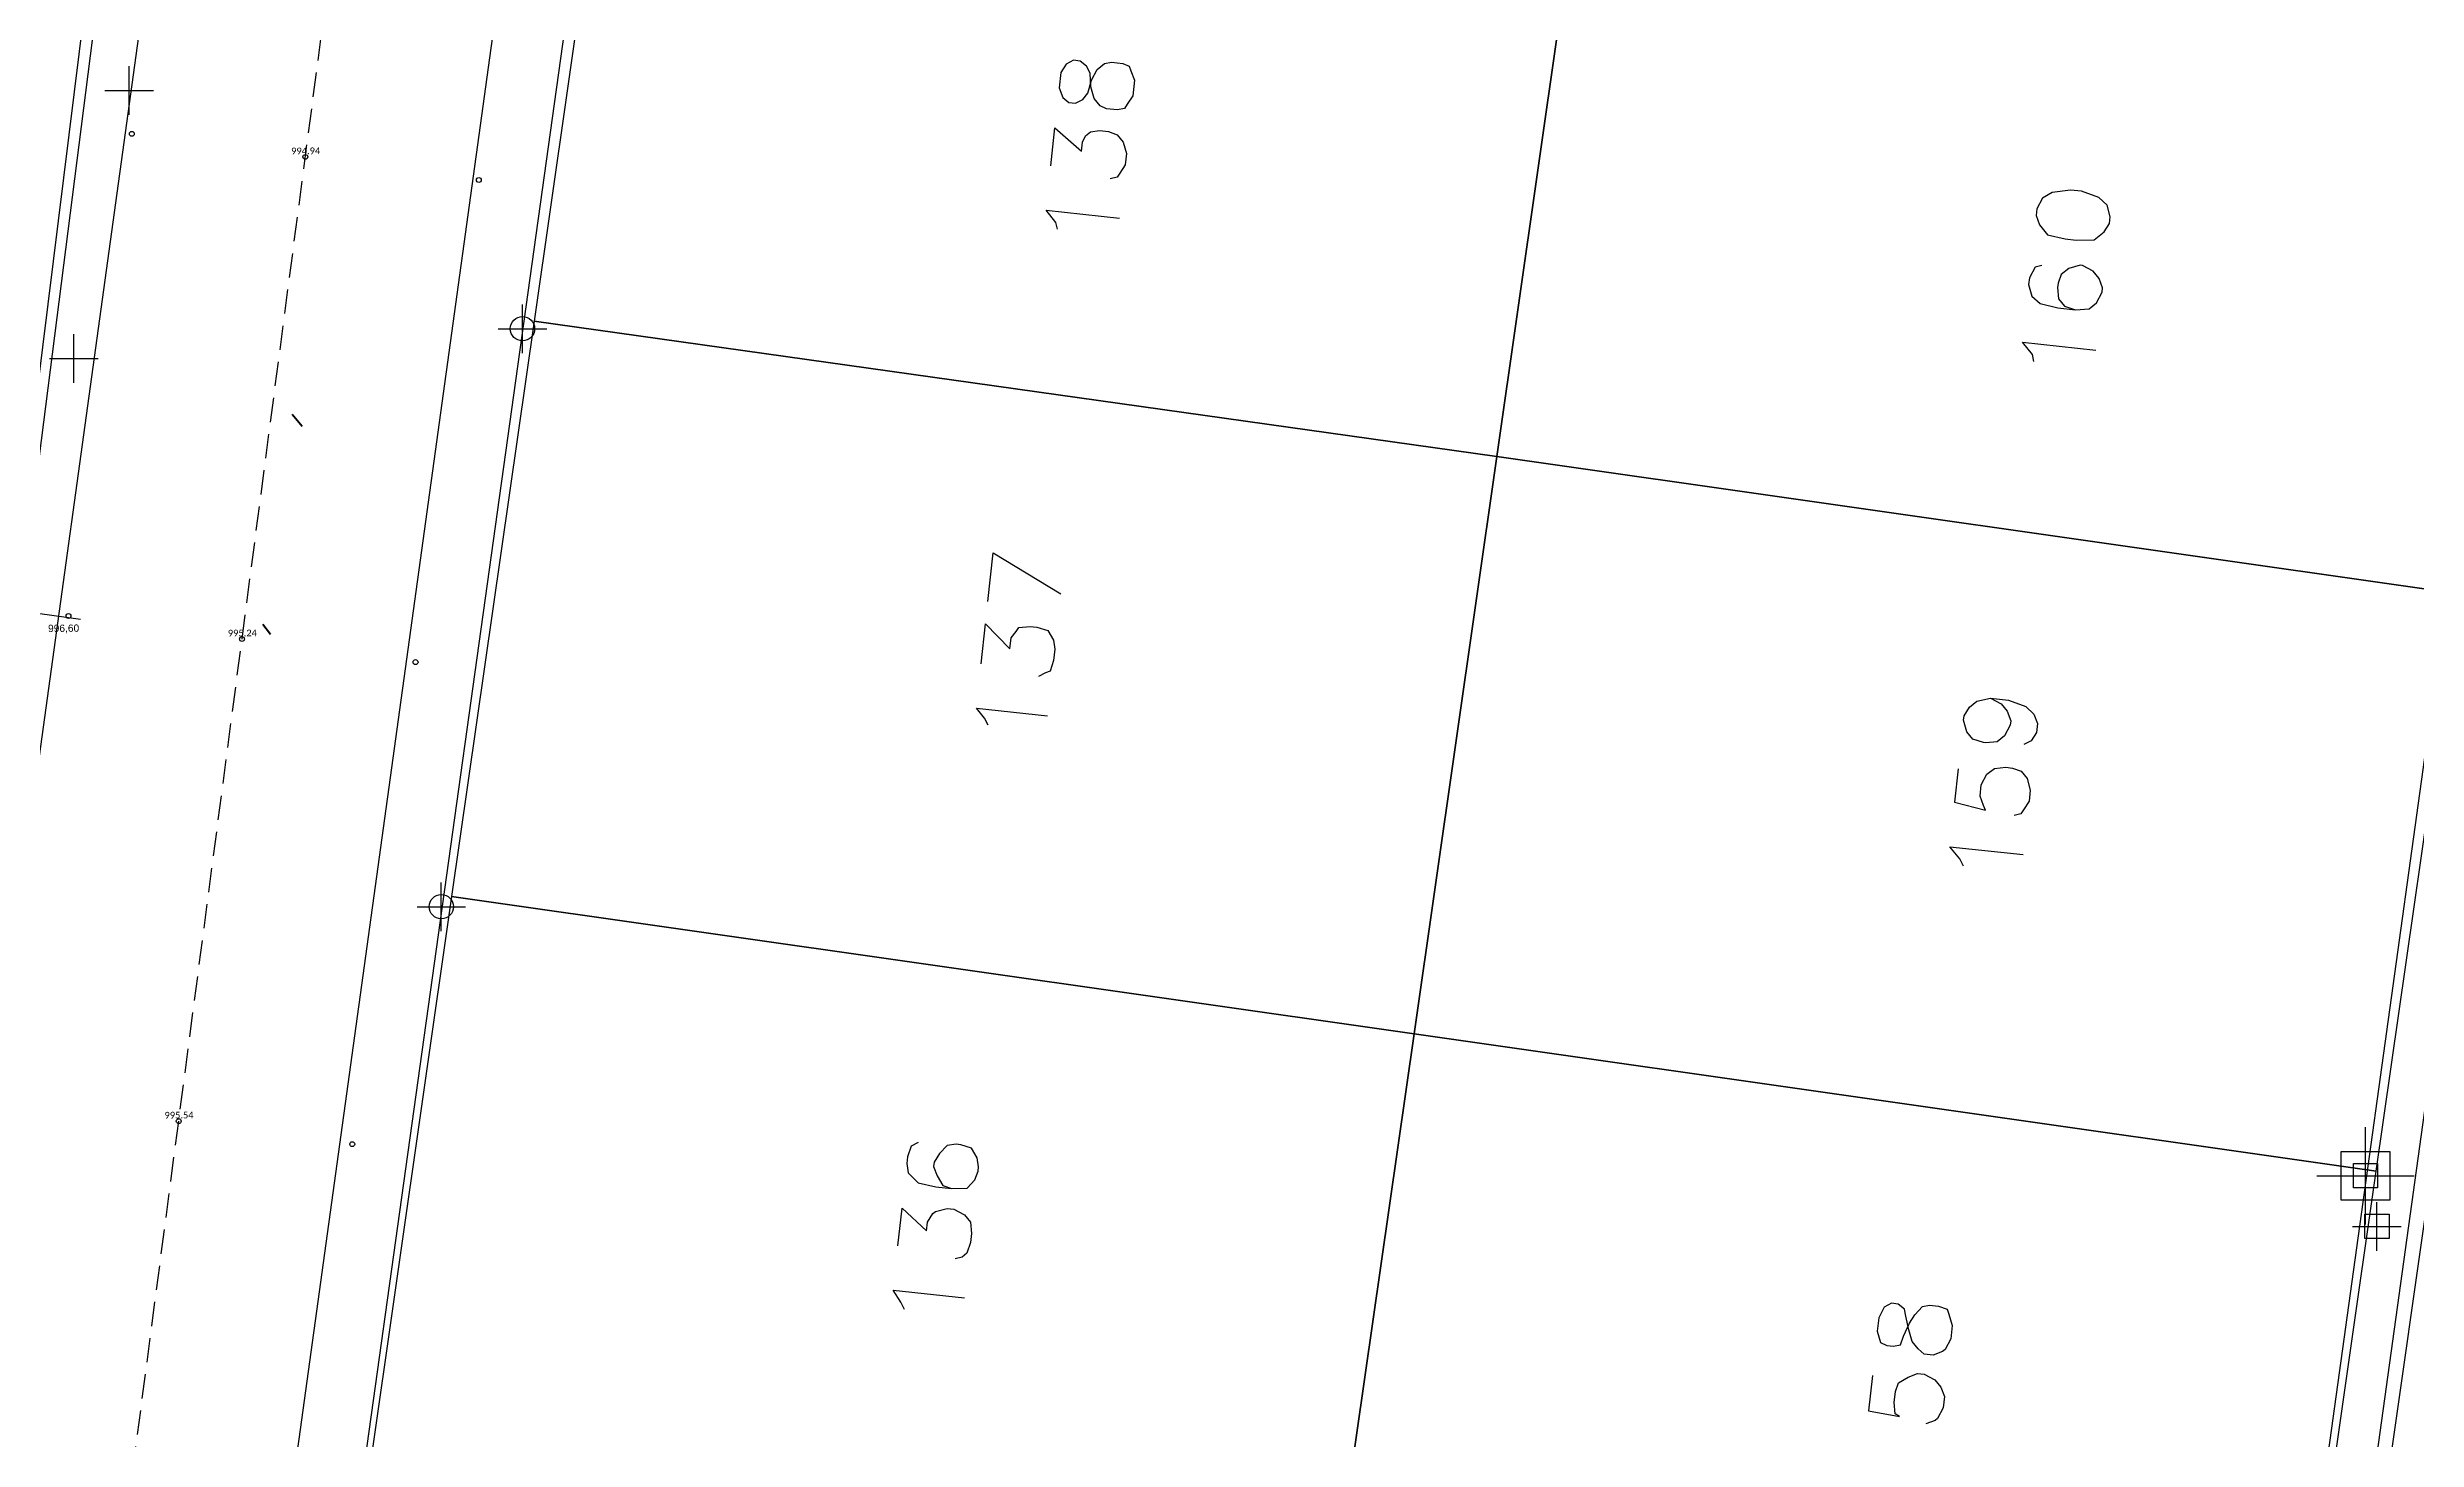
# Model space of a CAD drawing. Header units: metres. Extents: x -977055 to 805873, y -1033982 to 242021.
# Drawn here: x 863.8 to 912.52, y 1072.41 to 1101.05 of the extents above; entities that cross this region are included whole.
import ezdxf

# ---------------------------------------------------------------- set-up
doc = ezdxf.new("R2010")
doc.units = ezdxf.units.M
doc.linetypes.add('DASHED', pattern=[0.75, 0.5, -0.25])
for name, color, linetype in [('12-CONDICIONES EXISTENTES', 2, 'Continuous'), ('C-ANNO-MATC-TEXT', 150, 'Continuous'), ('C-ROAD-PROF-TEXT', 11, 'Continuous'), ('LOTE 243', 6, 'Continuous'), ('puntos nov 7', 50, 'Continuous'), ('PUNTOS V', 4, 'Continuous'), ('V-NODE', 1, 'Continuous')]:
    doc.layers.add(name, color=color, linetype=linetype)
doc.layers.add('PDF2_area escolar', color=7, linetype='Continuous', true_color=0x989898)
doc.layers.add('PDF_Geometry', color=7, linetype='Continuous', true_color=0x797979)
doc.layers.get('PDF2_area escolar').off()
doc.styles.get("Standard").update_dxf_attribs({"font": 'arial.ttf'})

# ---------------------------------------------------------------- blocks, each defined once
blk = doc.blocks.new('*U274')
at = {"color": 0, "linetype": 'ByBlock', "lineweight": -2, "transparency": 16777216}
for p, q in [((0, -1), (0, 1)), ((-1, 0), (1, 0))]:
    blk.add_line(p, q, dxfattribs=at)
blk.add_circle((0, 0), 0.5, dxfattribs=at)
blk = doc.blocks.new('*U1303', base_point=(871.9, 1083.372, 996.448))
at = {"layer": 'V-NODE', "color": 50, "lineweight": -2, "xscale": 0.5, "yscale": 0.5, "zscale": 0.5}
blk.add_blockref('*U274', (871.9, 1083.372, 996.448), dxfattribs=at)
blk = doc.blocks.new('*U1306', base_point=(873.569, 1095.259, 995.987))
at = {"layer": 'V-NODE', "color": 50, "lineweight": -2, "xscale": 0.5, "yscale": 0.5, "zscale": 0.5}
blk.add_blockref('*U274', (873.569, 1095.259, 995.987), dxfattribs=at)
blk = doc.blocks.new('*U2420')
at = {"color": 0, "linetype": 'ByBlock', "lineweight": -2, "transparency": 16777216}
for p, q in [((0, -1), (0, 1)), ((-1, 0), (1, 0))]:
    blk.add_line(p, q, dxfattribs=at)
blk.add_lwpolyline([(-0.5, -0.5), (-0.5, 0.5), (0.5, 0.5), (0.5, -0.5)], close=True, dxfattribs=at)
blk = doc.blocks.new('*U2492', base_point=(911.472, 1077.838, 996.459))
at = {"layer": 'V-NODE', "color": 10, "lineweight": -2}
blk.add_blockref('*U2420', (911.472, 1077.838, 996.459), dxfattribs=at)
blk = doc.blocks.new('*U2498')
at = {"color": 0, "linetype": 'ByBlock', "lineweight": -2, "transparency": 16777216}
for p, q in [((0, -1), (0, 1)), ((-1, 0), (1, 0))]:
    blk.add_line(p, q, dxfattribs=at)
blk.add_lwpolyline([(-0.5, -0.5), (-0.5, 0.5), (0.5, 0.5), (0.5, -0.5)], close=True, dxfattribs=at)
blk = doc.blocks.new('*U2729', base_point=(911.472, 1077.838, 996.459))
at = {"layer": 'V-NODE', "color": 130, "lineweight": -2, "xscale": 0.5, "yscale": 0.5, "zscale": 0.5}
blk.add_blockref('*U2498', (911.472, 1077.838, 996.459), dxfattribs=at)
blk = doc.blocks.new('base')
at = {"layer": 'PDF_Geometry', "lineweight": 25, "extrusion": (-0.000787417, 0.063364, 0.99799), "elevation": 0.026}
for points in [[(-314.355, -197.288), (-299.601, -195.681), (-292.744, -194.188), (-282.663, -192.111), (-274.476, -190.361), (-258.037, -185.154), (-248.029, -180.61), (-240.539, -177.71), (-228.643, -174.042), (-222.733, -172.714), (-217.384, -171.04), (-209.935, -169.248), (-202.16, -164.759), (-196.196, -160.284), (-195.073, -159.817), (-178.095, -157.457), (-154.298, -156.614), (-136.667, -154.611), (-124.436, -153.164), (-118.066, -151.474), (-100.79, -146.646), (-80.955, -140.967), (-73.385, -139.328), (-61.694, -135.822), (-40.504, -131.604), (-37.727, -130.872), (-17.661, -129.441), (1.311, -127.461), (21.092, -124.929), (41.006, -122.83), (47.376, -123.458), (63.592, -123.186), (81.402, -124.312), (85.639, -96.072), (88.705, -66.393), (92.811, -40.781), (97.16, -22.386), (100.596, -1.562), (102.483, 8.32), (109.691, 37.361), (117.528, 76.62), (126.217, 115.638), (131.513, 149.592), (134.682, 173.973), (136.916, 195.591), (139.956, 229.678), (141.558, 250.676), (142.614, 271.37), (143.252, 283.21), (147.066, 312.938), (152.58, 355.631), (153.554, 396.042), (150.869, 418.02), (151.777, 438.639), (150.959, 458.028), (151.777, 438.639), (150.869, 418.02), (153.554, 396.042), (152.58, 355.631), (147.066, 312.938), (143.252, 283.21), (142.614, 271.37), (141.558, 250.676), (139.956, 229.678), (136.916, 195.591), (134.682, 173.973), (131.513, 149.592), (126.217, 115.638), (117.528, 76.62), (109.691, 37.361), (102.483, 8.32), (100.596, -1.562), (97.16, -22.386), (92.811, -40.781), (88.705, -66.393), (85.639, -96.072), (81.402, -124.312), (63.592, -123.186), (47.376, -123.458), (41.006, -122.83), (21.092, -124.929), (1.311, -127.461), (-17.661, -129.441), (-37.727, -130.872), (-40.504, -131.604), (-61.694, -135.822), (-73.385, -139.328), (-80.955, -140.967), (-100.79, -146.646), (-118.066, -151.474), (-124.436, -153.164), (-136.667, -154.611), (-154.298, -156.614), (-178.095, -157.457), (-195.073, -159.817), (-196.196, -160.284), (-202.16, -164.759), (-209.935, -169.248), (-217.384, -171.04), (-222.733, -172.714), (-228.643, -174.042), (-240.539, -177.71), (-248.029, -180.61), (-258.037, -185.154), (-274.476, -190.361), (-282.663, -192.111), (-292.744, -194.188), (-299.601, -195.681), (-314.355, -197.288), (-312.178, -178.446), (-309.146, -157.898), (-306.876, -132.899), (-305.823, -118.002), (-298.643, -78.802), (-291.055, -45.077), (-282.252, -15.116), (-275.645, 10.473), (-270.319, 33.898), (-263.825, 63.164), (-258.15, 86.408), (-284.424, 123.888)], [(90.41, -55.701), (23.541, -45.327), (22.42, -46.165), (14.042, -106.087)], [(4.42, -98.575), (-37.003, -101.004), (-27.234, -38.004)], [(-2.721, -82.413), (-2.815, -83.19), (-3.359, -82.707), (-3.381, -82.889), (-3.443, -83.021), (-3.546, -83.101), (-3.734, -83.125), (-3.917, -83.103), (-4.094, -83.035), (-4.215, -82.882), (-4.279, -82.642), (-4.251, -82.414), (-4.138, -82.242), (-4.081, -82.156), (-3.939, -82.127)], [(-2.841, -81.1), (-2.812, -81.242), (-2.611, -81.498), (-4.119, -81.317)], [(-23.077, -80.099), (-22.935, -80.07), (-22.816, -79.852), (-22.799, -79.715), (-22.863, -79.476), (-23.029, -79.317), (-23.39, -79.227), (-23.755, -79.183), (-24.035, -79.195), (-24.189, -79.316), (-24.308, -79.534), (-24.319, -79.625), (-24.249, -79.819), (-24.129, -79.972), (-23.911, -80.091), (-23.865, -80.097), (-23.626, -80.033), (-23.472, -79.912), (-23.404, -79.735), (-23.393, -79.644), (-23.412, -79.41), (-23.532, -79.256), (-23.755, -79.183)], [(-22.886, -78.128), (-22.857, -78.271), (-22.656, -78.527), (-24.164, -78.345)], [(-1.316, -73.447), (-1.437, -74.452), (-2.817, -73.59)], [(-1.162, -72.167), (-1.261, -72.99), (-1.755, -72.466), (-1.782, -72.695), (-1.89, -72.821), (-1.947, -72.907), (-2.181, -72.925), (-2.318, -72.909), (-2.541, -72.835), (-2.656, -72.636), (-2.68, -72.448), (-2.652, -72.219), (-2.579, -71.996), (-2.482, -71.961), (-2.334, -71.887)], [(-21.912, -71.197), (-22.13, -71.078), (-22.25, -70.925), (-22.32, -70.731), (-22.309, -70.639), (-22.19, -70.422), (-22.036, -70.301), (-21.802, -70.283), (-21.756, -70.289), (-21.533, -70.362), (-21.413, -70.515), (-21.349, -70.755), (-21.36, -70.846), (-21.473, -71.018), (-21.627, -71.139), (-21.912, -71.197), (-22.278, -71.153), (-22.632, -71.018), (-22.799, -70.858), (-22.868, -70.665), (-22.846, -70.482), (-22.733, -70.31), (-22.584, -70.235)], [(-1.288, -70.9), (-1.213, -71.048), (-1.052, -71.253), (-2.514, -71.077)], [(-21.228, -69.749), (-21.145, -69.064), (-21.774, -68.895), (-21.739, -68.992), (-21.67, -69.186), (-21.697, -69.415), (-21.816, -69.632), (-21.97, -69.753), (-22.204, -69.771), (-22.341, -69.754), (-22.518, -69.687), (-22.639, -69.533), (-22.703, -69.293), (-22.675, -69.065), (-22.562, -68.893), (-22.505, -68.807), (-22.363, -68.778)], [(-21.311, -67.745), (-21.236, -67.894), (-21.035, -68.15), (-22.543, -67.968)], [(0.256, -62.322), (0.404, -62.247), (0.477, -62.024), (0.494, -61.887), (0.47, -61.698), (0.264, -61.488), (-0.096, -61.398), (-0.416, -61.36), (-0.742, -61.367), (-0.901, -61.533), (-0.969, -61.71), (-0.98, -61.802), (-0.956, -61.99), (-0.841, -62.189), (-0.618, -62.263), (-0.527, -62.274), (-0.338, -62.25), (-0.179, -62.084), (-0.066, -61.912), (-0.055, -61.82), (-0.124, -61.627), (-0.239, -61.427), (-0.416, -61.36)], [(0.698, -60.195), (0.604, -60.972), (0.105, -60.495), (0.083, -60.678), (-0.03, -60.85), (-0.082, -60.89), (-0.321, -60.954), (-0.458, -60.937), (-0.676, -60.818), (-0.796, -60.665), (-0.815, -60.431), (-0.792, -60.248), (-0.719, -60.025), (-0.617, -59.944), (-0.474, -59.915)], [(0.578, -58.883), (0.653, -59.031), (0.808, -59.281), (-0.655, -59.105)], [(-19.307, -57.275), (-19.219, -56.544), (-19.854, -56.421), (-19.768, -56.478), (-19.75, -56.712), (-19.777, -56.94), (-19.845, -57.118), (-20.044, -57.233), (-20.238, -57.302), (-20.375, -57.286), (-20.593, -57.167), (-20.713, -57.013), (-20.783, -56.819), (-20.755, -56.591), (-20.636, -56.373), (-20.585, -56.333), (-20.391, -56.263)]]:
    blk.add_lwpolyline(points, dxfattribs=at)
for points in [[(-11.816, -76.309), (-13.659, -88.143), (6.095, -91.219), (7.944, -79.339)], [(-31.571, -73.233), (-33.414, -85.067), (-13.659, -88.143), (-11.816, -76.309)], [(-2.914, -84.012), (-2.983, -83.818), (-3.109, -83.71), (-3.246, -83.694), (-3.394, -83.769), (-3.502, -83.895), (-3.581, -84.164), (-3.7, -84.381), (-3.854, -84.502), (-3.996, -84.531), (-4.225, -84.503), (-4.357, -84.441), (-4.391, -84.344), (-4.461, -84.151), (-4.422, -83.831), (-4.309, -83.659), (-4.252, -83.573), (-4.109, -83.544), (-3.881, -83.571), (-3.749, -83.633), (-3.629, -83.787), (-3.565, -84.027), (-3.552, -84.306), (-3.477, -84.454), (-3.351, -84.562), (-3.214, -84.579), (-3.066, -84.504), (-2.952, -84.332)], [(-22.97, -81.132), (-23.039, -80.938), (-23.2, -80.734), (-23.56, -80.644), (-23.789, -80.616), (-24.16, -80.618), (-24.365, -80.779), (-24.478, -80.95), (-24.495, -81.088), (-24.431, -81.327), (-24.265, -81.486), (-23.91, -81.622), (-23.681, -81.649), (-23.305, -81.602), (-23.105, -81.487), (-22.986, -81.269)], [(-9.968, -64.429), (-11.816, -76.309), (7.944, -79.339), (9.787, -67.504)], [(-29.722, -61.353), (-31.571, -73.233), (-11.816, -76.309), (-9.968, -64.429)], [(-8.124, -52.594), (-9.968, -64.429), (9.787, -67.504), (11.636, -55.624)], [(-27.879, -49.519), (-29.722, -61.353), (-9.968, -64.429), (-8.124, -52.594)], [(-19.417, -58.189), (-19.481, -57.95), (-19.613, -57.887), (-19.75, -57.871), (-19.893, -57.9), (-19.96, -58.077), (-20.085, -58.341), (-20.198, -58.513), (-20.358, -58.679), (-20.5, -58.708), (-20.683, -58.686), (-20.86, -58.618), (-20.895, -58.521), (-20.959, -58.282), (-20.926, -58.008), (-20.807, -57.79), (-20.756, -57.75), (-20.562, -57.68), (-20.379, -57.702), (-20.253, -57.81), (-20.132, -57.964), (-20.068, -58.204), (-20.01, -58.489), (-19.981, -58.631), (-19.855, -58.739), (-19.718, -58.756), (-19.569, -58.681), (-19.451, -58.463)]]:
    blk.add_lwpolyline(points, close=True, dxfattribs=at)
at = {"layer": 'PDF_Geometry', "color": 215, "lineweight": 50, "true_color": 0xa9529f, "extrusion": (-0.000787417, 0.063364, 0.99799), "elevation": 0.026}
for points in [[(12.742, -77.227), (12.943, -77.483)], [(13.443, -72.953), (13.604, -73.158)]]:
    blk.add_lwpolyline(points, dxfattribs=at)
blk = doc.blocks.new('*U4233')
at = {"color": 0, "linetype": 'ByBlock', "lineweight": -2, "transparency": 16777216}
for p, q in [((0, -1), (0, 1)), ((-1, 0), (1, 0))]:
    blk.add_line(p, q, dxfattribs=at)
blk.add_lwpolyline([(-0.5, -0.5), (-0.5, 0.5), (0.5, 0.5), (0.5, -0.5)], close=True, dxfattribs=at)
blk = doc.blocks.new('*U5308')
at = {"color": 0, "linetype": 'ByBlock', "lineweight": -2, "transparency": 16777216}
for p, q in [((0, -1), (0, 1)), ((-1, 0), (1, 0))]:
    blk.add_line(p, q, dxfattribs=at)
blk = doc.blocks.new('*U5419', base_point=(865.482, 1100.161, 995.65))
at = {"layer": 'V-NODE', "color": 2, "lineweight": -2, "xscale": 0.5, "yscale": 0.5, "zscale": 0.5}
blk.add_blockref('*U5308', (865.482, 1100.161, 995.65), dxfattribs=at)
blk = doc.blocks.new('*U5431', base_point=(864.343, 1094.647, 995.945))
at = {"layer": 'V-NODE', "color": 2, "lineweight": -2, "xscale": 0.5, "yscale": 0.5, "zscale": 0.5}
blk.add_blockref('*U5308', (864.343, 1094.647, 995.945), dxfattribs=at)

msp = doc.modelspace()

# ---------------------------------------------------------------- linework, layer by layer
at = {"color": 1, "elevation": 2022.29234}
msp.add_lwpolyline([(826.85026, 767.27004), (874.73821, 1114.15611), (868.36224, 1120.78784), (818.82259, 761.82294), (826.85026, 767.27004)], dxfattribs=at)
at = {"layer": '12-CONDICIONES EXISTENTES', "color": 1, "linetype": 'Continuous', "elevation": 997.203}
msp.add_lwpolyline([(795.40331, 1098.90896), (864.47906, 1089.28665)], dxfattribs=at)
at = {"layer": '12-CONDICIONES EXISTENTES', "color": 1}
for centre in [(865.53549, 1099.26677, 996.877), (869.1041, 1098.79241, 996.877), (872.67272, 1098.31806, 996.877), (864.23319, 1089.35192, 996.877), (867.8018, 1088.87756, 996.877), (871.37042, 1088.4032, 996.877), (866.4995, 1078.96271, 996.877), (870.06812, 1078.48835, 996.877)]:
    msp.add_circle(centre, 0.05, dxfattribs=at)
at = {"layer": 'LOTE 243', "color": 1, "linetype": 'DASHED', "elevation": 997.399}
msp.add_lwpolyline([(863.8949, 1059.13301), (871.61482, 1117.90737)], dxfattribs=at)
at = {"layer": 'LOTE 243', "color": 1, "elevation": 995.204}
for points in [[(918.0012, 1117.49637), (909.32066, 1054.91453), (906.97796, 1038.18442)], [(916.84018, 1116.40457), (908.33023, 1055.05256), (905.98762, 1038.3231)]]:
    msp.add_lwpolyline(points, dxfattribs=at)
at = {"layer": 'PUNTOS V'}
for points, elevation in [([(859.596, 1061.824), (867.052, 1121.861)], 997.399), ([(868.744, 1060.598), (875.988, 1112.51)], 997.354)]:
    msp.add_lwpolyline(points, dxfattribs=dict(at, elevation=elevation))

# ---------------------------------------------------------------- block references
at = {"layer": 'C-ANNO-MATC-TEXT', "lineweight": -2, "xscale": 0.5, "yscale": 0.5, "zscale": 0.5}
msp.add_blockref('*U4233', (911.706, 1076.798, 995.473), dxfattribs=at)
at = {"layer": 'PDF2_area escolar'}
msp.add_blockref('base', (882.736, 1016.336, 999.038), dxfattribs=at)
at = {"layer": 'puntos nov 7'}
for name, p in [('*U1306', (873.569, 1095.259, 995.987)), ('*U1303', (871.9, 1083.372, 996.448))]:
    msp.add_blockref(name, p, dxfattribs=at)
at = {"layer": 'V-NODE'}
for name, p in [('*U5419', (865.482, 1100.161, 995.65)), ('*U5431', (864.343, 1094.647, 995.945)), ('*U2492', (911.472, 1077.838, 996.459)), ('*U2729', (911.472, 1077.838, 996.459))]:
    msp.add_blockref(name, p, dxfattribs=at)

# ---------------------------------------------------------------- texts
at = {"layer": 'C-ROAD-PROF-TEXT', "color": 11, "linetype": 'Continuous', "lineweight": -3, "char_height": 0.15, "attachment_point": 8, "rotation": 0.571108}
for s, insert in [('{\\fCalibri|b0|i0|c0|p34;\\H0.91667x;\\C256;994.94}', (869.1111, 1098.84567, 996.877)), ('{\\C2;996,60}', (864.13323, 1088.99629, 996.877)), ('{\\fCalibri|b0|i0|c0|p34;\\H0.91667x;\\C256;995.24}', (867.8088, 1088.93082, 996.877)), ('{\\fCalibri|b0|i0|c0|p34;\\H0.91667x;\\C256;995.54}', (866.5065, 1079.01597, 996.877))]:
    msp.add_mtext(s, dxfattribs=dict(at, insert=insert))

doc.saveas('drawing.dxf')
